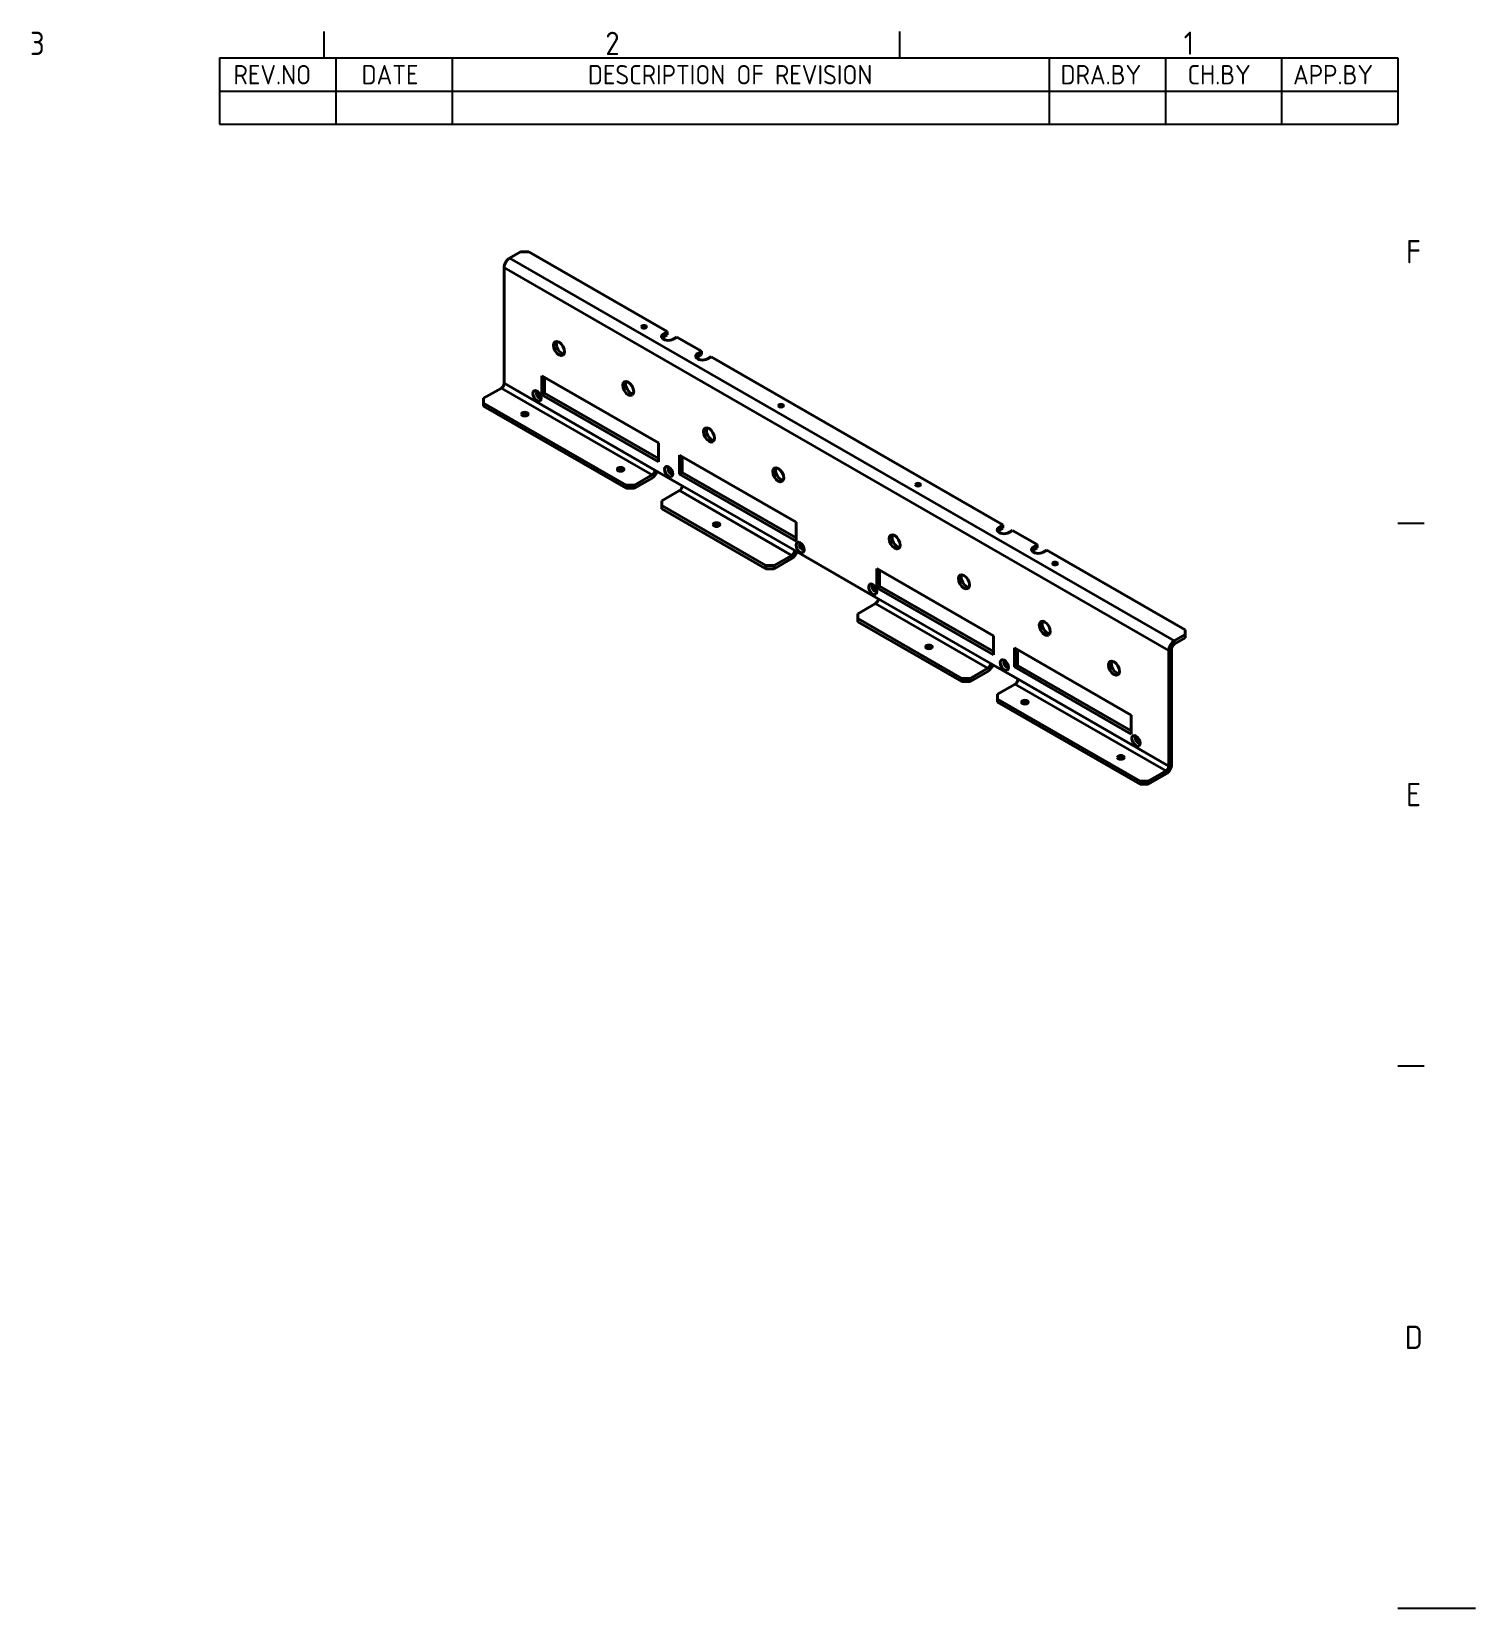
# Model space of a CAD drawing. Header units: millimetres. Extents: x 0 to 1188, y 0 to 840.
# Drawn here: x 815.5 to 1188, y 420 to 826.8 of the extents above; entities that cross this region are included whole.
import ezdxf

# ---------------------------------------------------------------- set-up
doc = ezdxf.new("R2010")
doc.units = ezdxf.units.MM
doc.header["$LTSCALE"] = 2
doc.layers.get('0').update_dxf_attribs({"color": 3, "lineweight": 25})
for name, color, linetype, lineweight in [('가시적인 것(ISO)', 3, 'Continuous', 40), ('가시적인 좁은 것(ISO)', 3, 'Continuous', 35), ('경계(ISO)', 7, 'Continuous', 25), ('기호(ISO)', 5, 'Continuous', 25)]:
    doc.layers.add(name, color=color, linetype=linetype, lineweight=lineweight)
doc.styles.add('ISO ProportionalPSTEK', font='isocp.shx')
doc.styles.add('문자 텍스트_PSTEK_POSCO', font='isocp.shx')

# ---------------------------------------------------------------- blocks, each defined once
blk = doc.blocks.new('경계 Default Border')
at = {"layer": '경계(ISO)'}
for p, q in [((445.4999923706055, 410), (445.4999923706055, 413.4000015258789)), ((519.7499847412109, 410), (519.7499847412109, 413.4000015258789)), ((584.0000152587891, 350), (587.400016784668, 350)), ((584.0000152587891, 280), (587.400016784668, 280))]:
    blk.add_line(p, q, dxfattribs=at)
at = {"layer": '경계(ISO)', "flags": 128}
blk.add_lwpolyline([(594.0000152587891, 210), (584.0000152587891, 210)], dxfattribs=at)
at = {"layer": '경계(ISO)', "color": 2, "char_height": 3.00000011920929, "attachment_point": 7, "style": '문자 텍스트_PSTEK_POSCO'}
for s, insert in [('3', (407.5435395229536, 410.3713945155963)), ('2', (481.752739416884, 410.3713945155963)), ('1', (556.3610661041481, 410.4)), ('F', (585.0445395201642, 383.4999999403954)), ('E', (585.0445395201642, 313.4713944559917)), ('D', (584.8782702028949, 243.4713944559917))]:
    blk.add_mtext(s, dxfattribs=dict(at, insert=insert))
blk = doc.blocks.new('리비전 내역')
at = {"layer": '기호(ISO)'}
for p, q in [((432.0000152587891, 410), (584.0000152587891, 410)), ((432.0000152587891, 410), (432.0000152587891, 405.72)), ((447.0000152587891, 410), (447.0000152587891, 405.72)), ((462.0000152587891, 410), (462.0000152587891, 405.72)), ((539.0000152587891, 410), (539.0000152587891, 405.72)), ((554.0000152587891, 410), (554.0000152587891, 405.72)), ((569.0000152587891, 410), (569.0000152587891, 405.72)), ((584.0000152587891, 410), (584.0000152587891, 405.72)), ((432.0000152587891, 405.72), (584.0000152587891, 405.72)), ((432.0000152587891, 405.72), (432.0000152587891, 401.4400000000001)), ((447.0000152587891, 405.72), (447.0000152587891, 401.4400000000001)), ((462.0000152587891, 405.72), (462.0000152587891, 401.4400000000001)), ((539.0000152587891, 405.72), (539.0000152587891, 401.4400000000001)), ((554.0000152587891, 405.72), (554.0000152587891, 401.4400000000001)), ((569.0000152587891, 405.72), (569.0000152587891, 401.4400000000001)), ((584.0000152587891, 405.72), (584.0000152587891, 401.4400000000001)), ((432.0000152587891, 401.4400000000001), (584.0000152587891, 401.4400000000001))]:
    blk.add_line(p, q, dxfattribs=at)
at = {"layer": '기호(ISO)', "color": 2, "char_height": 2.5, "attachment_point": 7, "style": 'ISO ProportionalPSTEK'}
for s, insert in [('REV.NO', (433.7871316270198, 406.5831824209448)), ('DATE', (450.3142470316257, 406.5831824209448)), ('DESCRIPTION OF REVISION', (479.507035692152, 406.5831824209448)), ('DRA.BY', (540.4757492141094, 406.5831824209448)), ('CH.BY', (556.8643067674008, 406.5831824209448)), ('APP.BY', (570.4777492192294, 406.5831824209448))]:
    blk.add_mtext(s, dxfattribs=dict(at, insert=insert))

msp = doc.modelspace()

# ---------------------------------------------------------------- linework, layer by layer
at = {"layer": '가시적인 것(ISO)'}
for p, q in [((938.8260601996079, 768.3449917032907), (941.6544873243538, 769.9737745584604)), ((941.6544873243538, 769.9737745584604), (943.7758076679133, 769.9737745584605)), ((943.7758076679133, 769.9737745584605), (979.4847001178393, 749.4103910119507)), ((937.411846637235, 736.0550359692681), (937.411846637235, 765.8955060260209)), ((978.5124282937079, 748.8504969054861), (979.4847001178393, 749.4103910119507)), ((979.4847001178393, 748.5928438871082), (978.5124282937079, 748.0329497806435)), ((979.4847001178393, 749.4103910119507), (979.4847001178393, 748.5928438871082)), ((981.9595738519927, 747.9852060136777), (980.9873020278612, 747.4253119072131)), ((981.9595738519927, 747.9852060136777), (988.3235348826724, 744.3204445895472)), ((987.3512630585411, 743.7605504830827), (988.3235348826724, 744.3204445895472)), ((988.3235348826724, 743.5028974647047), (987.3512630585411, 742.9430033582402)), ((988.3235348826724, 744.3204445895472), (988.3235348826724, 743.5028974647047)), ((990.7984086168258, 742.8952595912743), (989.8261367926945, 742.3353654848097)), ((990.7984086168258, 742.8952595912743), (1066.105280813204, 699.5289160723971)), ((947.1345648785514, 733.1131230603627), (947.1345648785514, 738.0184058094178)), ((947.1345648785514, 738.0184058094178), (977.1866030789841, 720.7125879732463)), ((947.8416716597378, 737.6112100956257), (947.8416716597378, 733.5203187741549)), ((932.1085457783367, 732.1835209909825), (936.7047398560486, 734.8302931306331)), ((947.1345648785514, 733.1131230603627), (947.8416716597378, 733.5203187741549)), ((977.1866030789841, 715.807305224191), (947.1345648785514, 733.1131230603627)), ((947.8416716597378, 733.5203187741549), (977.1866030789841, 716.6216966517756)), ((932.1085457783372, 730.9619338496055), (932.1085457783367, 732.1835209909825)), ((932.1085457783372, 730.9619338496055), (968.8780984000431, 709.7877567324074)), ((932.1085457783372, 730.1443867247631), (932.1085457783372, 730.9619338496055)), ((932.1085457783372, 730.1443867247631), (968.8780984000431, 708.9702096075648)), ((977.1866030789841, 720.7125879732463), (977.1866030789841, 715.807305224191)), ((982.6666806331808, 712.651538442301), (982.6666806331808, 717.5568211913561)), ((982.6666806331808, 717.5568211913561), (1012.718718833613, 700.2510033551846)), ((983.3737874143673, 717.149625477564), (983.3737874143673, 713.0587341560932)), ((970.9994187436027, 709.7877567324076), (975.5956128213145, 712.4345288720581)), ((976.3027196025009, 713.659271710693), (983.3737874143675, 709.5873145727703)), ((982.6666806331808, 712.651538442301), (983.3737874143673, 713.0587341560932)), ((1012.718718833613, 695.3457206061294), (982.6666806331808, 712.651538442301)), ((983.3737874143673, 713.0587341560932), (1012.718718833613, 696.1601120337139)), ((970.9994187436027, 709.7877567324076), (968.8780984000431, 709.7877567324074)), ((968.8780984000431, 709.7877567324074), (968.8780984000431, 708.9702096075648)), ((968.8780984000431, 708.9702096075648), (970.9994187436027, 708.970209607565)), ((975.5956128213145, 711.6169817472155), (970.9994187436027, 708.970209607565)), ((970.9994187436027, 708.970209607565), (970.9994187436027, 709.7877567324076)), ((982.666680633181, 708.3625717341354), (978.0704865554692, 705.7157995944849)), ((978.0704865554695, 704.4942124531078), (978.0704865554692, 705.7157995944849)), ((978.0704865554695, 703.6766653282654), (978.0704865554695, 704.4942124531078)), ((978.0704865554695, 704.4942124531078), (1004.940544240562, 689.0207753290014)), ((978.0704865554695, 703.6766653282654), (1004.940544240562, 688.2032282041588)), ((1012.718718833613, 700.2510033551846), (1012.718718833613, 695.3457206061294)), ((1065.133008989073, 698.9690219659326), (1066.105280813204, 699.5289160723971)), ((1066.105280813204, 698.7113689475545), (1065.133008989073, 698.15147484109)), ((1066.105280813204, 699.5289160723971), (1066.105280813204, 698.7113689475545)), ((1068.580154547358, 698.1037310741242), (1067.607882723226, 697.5438369676596)), ((1068.580154547358, 698.1037310741242), (1074.944115578037, 694.4389696499936)), ((1007.061864584122, 689.0207753290017), (1011.658058661834, 691.6675474686521)), ((1012.36516544302, 692.8922903072871), (1033.931922269213, 680.4728210366227)), ((1073.971843753906, 693.8790755435292), (1074.944115578037, 694.4389696499936)), ((1074.944115578037, 693.6214225251512), (1073.971843753906, 693.0615284186866)), ((1074.944115578037, 694.4389696499936), (1074.944115578037, 693.6214225251512)), ((1077.418989312191, 693.0137846517208), (1076.446717488059, 692.4538905452562)), ((1077.418989312191, 693.0137846517208), (1113.127881762117, 672.4504011052109)), ((1007.061864584122, 689.0207753290017), (1004.940544240562, 689.0207753290014)), ((1004.940544240562, 689.0207753290014), (1004.940544240562, 688.2032282041588)), ((1004.940544240562, 688.2032282041588), (1007.061864584122, 688.2032282041591)), ((1011.658058661834, 690.8500003438096), (1007.061864584122, 688.2032282041591)), ((1007.061864584122, 688.2032282041591), (1007.061864584122, 689.0207753290017)), ((1033.57836887862, 688.2387297983123), (1063.630407079052, 670.9329119621408)), ((1033.57836887862, 683.3334470492571), (1033.57836887862, 688.2387297983123)), ((1034.285475659806, 687.8315340845202), (1034.285475659806, 683.7406427630494)), ((1033.57836887862, 683.3334470492571), (1034.285475659806, 683.7406427630494)), ((1034.285475659806, 683.7406427630494), (1063.630407079052, 666.8420206406701)), ((1063.630407079052, 666.0276292130856), (1033.57836887862, 683.3334470492571)), ((1033.224815488027, 679.2480781979879), (1028.628621410315, 676.6013060583373)), ((1028.628621410315, 675.3797189169603), (1028.628621410315, 676.6013060583373)), ((1028.628621410315, 674.5621717921177), (1028.628621410315, 675.3797189169603)), ((1028.628621410315, 675.3797189169603), (1055.498679095408, 659.9062817928539)), ((1028.628621410315, 674.5621717921177), (1055.498679095408, 659.0887346680113)), ((1113.127881762117, 671.2288139638339), (1110.299454637371, 669.6000311086642)), ((1113.127881762117, 672.4504011052109), (1113.127881762117, 671.2288139638339)), ((1113.127881762117, 671.2288139638339), (1113.127881762117, 670.4112668389914)), ((1063.630407079052, 670.9329119621408), (1063.630407079052, 666.0276292130856)), ((1069.110484633249, 667.7771451802506), (1099.162522833682, 650.471327344079)), ((1069.110484633249, 662.8718624311954), (1069.110484633249, 667.7771451802506)), ((1069.817591414436, 667.3699494664585), (1069.817591414436, 663.2790581449877)), ((1109.592347856185, 667.5577411451868), (1109.592347856185, 637.7172710884341)), ((1113.127881762117, 670.4112668389914), (1110.299454637371, 668.7824839838219)), ((1062.923300297866, 663.7777967711395), (1069.994368109732, 659.7058396332168)), ((1069.110484633249, 662.8718624311954), (1069.817591414436, 663.2790581449877)), ((1069.817591414436, 663.2790581449877), (1099.162522833682, 646.3804360226084)), ((1108.885241074998, 667.1505454313944), (1108.885241074998, 637.3100753746418)), ((1057.619999438968, 659.9062817928541), (1055.498679095408, 659.9062817928539)), ((1055.498679095408, 659.9062817928539), (1055.498679095408, 659.0887346680113)), ((1055.498679095408, 659.0887346680113), (1057.619999438968, 659.0887346680115)), ((1057.619999438968, 659.9062817928541), (1062.216193516679, 662.5530539325046)), ((1062.216193516679, 661.735506807662), (1057.619999438968, 659.0887346680115)), ((1057.619999438968, 659.0887346680115), (1057.619999438968, 659.9062817928541)), ((1099.162522833682, 645.5660445950239), (1069.110484633249, 662.8718624311954)), ((1069.287261328546, 658.4810967945818), (1064.691067250834, 655.8343246549314)), ((1064.691067250834, 654.6127375135543), (1064.691067250834, 655.8343246549314)), ((1064.691067250834, 653.7951903887118), (1064.691067250834, 654.6127375135543)), ((1064.691067250834, 654.6127375135543), (1101.46061987254, 633.438560396356)), ((1064.691067250834, 653.7951903887118), (1101.46061987254, 632.6210132715136)), ((1099.162522833682, 650.471327344079), (1099.162522833682, 645.5660445950239)), ((1103.5819402161, 633.4385603963563), (1108.178134293812, 636.0853325360068)), ((1103.5819402161, 632.6210132715137), (1108.178134293812, 635.2677854111643)), ((1103.5819402161, 633.4385603963563), (1101.46061987254, 633.438560396356)), ((1101.46061987254, 633.438560396356), (1101.46061987254, 632.6210132715136)), ((1101.46061987254, 632.6210132715136), (1103.5819402161, 632.6210132715137)), ((1103.5819402161, 632.6210132715137), (1103.5819402161, 633.4385603963563))]:
    msp.add_line(p, q, dxfattribs=at)
for centre, major_axis, ratio, start_param, end_param in [((938.8260601996079, 766.7098974536055), (0.9980644231684697, 1.733166872290548), 0.5780931159156392, 0.7834644549746885, 2.354260781769515), ((979.7498651607846, 748.1379044063497), (-1.749999999999998, 1.038058528024521e-13), 0.5758617009853115, 5.497787143782451, 8.639379797372245), ((952.2610890421545, 745.4254909945453), (-0.9980644231688109, 1.733166872290351), 0.5780931159158105, 0.3606384660410624, 2.780954187548708), ((979.7498651607848, 747.3203572815071), (-1.750000000000078, -4.857225732735061e-16), 0.5758617009853119, 5.497787143782279, 5.8655209208849), ((988.5886999256178, 743.0479579839462), (-1.749999999999998, 1.035976859853349e-13), 0.5758617009853118, 5.497787143782451, 8.639379797372245), ((988.5886999256179, 742.2304108591037), (-1.750000000000087, -6.938893903907228e-17), 0.5758617009853118, 5.497787143782279, 5.8655209208849), ((970.1155352671174, 735.1437992212904), (-0.9980644231688084, 1.733166872290348), 0.5780931159158105, 0.3606384660410633, 2.780954187548709), ((936.7047398560486, 735.6478402554757), (0.4990322115841311, 0.8665834361453337), 0.578093115915639, 3.925057108563834, 5.495853435358965), ((946.3567474192462, 733.0684588674109), (-0.4241773798467444, 0.7365959207233989), 0.5780931159158106, 5.827950382751014, 9.880012885198267), ((946.6042347926614, 733.2109773672382), (-0.4241773798467438, 0.7365959207233983), 0.5780931159158104, 0.2948540725621864, 2.84673858102758), ((942.7151474961317, 727.8254223593677), (-0.8500000000000139, -2.602085213965211e-16), 0.5758617009853119, 3.438213024570562, 5.98656493619854), ((942.7151474961317, 727.2940167282201), (-1.500000000000047, -8.971989817752046e-14), 0.5758617009853116, 4.175614441846716, 5.249163518922448), ((990.9751853121237, 723.1315256644183), (-0.9980644231688084, 1.733166872290348), 0.5780931159158105, 0.3606384660410633, 2.780954187548709), ((967.4638848376646, 713.5735723766381), (-0.8499999999999998, -1.561251128379126e-16), 0.5758617009853118, 3.438213024570562, 5.98656493619854), ((967.4638848376646, 713.0421667454905), (-1.500000000000012, -8.958112029944234e-14), 0.5758617009853118, 4.175614441846717, 5.249163518922449), ((975.5956128213145, 713.2520759969007), (0.4990322115841311, 0.8665834361453337), 0.5780931159156392, 3.925057108563834, 5.495853435358965), ((975.5956128213145, 713.2520759969007), (-0.9980644231683666, -1.733166872290609), 0.5780931159156394, 0.783464454974415, 1.931431972476192), ((980.2978729162055, 713.5230646053817), (-0.4241773798467436, 0.7365959207233973), 0.5780931159158106, 5.827950382751014, 9.880012885198267), ((980.5453602896207, 713.6655831052092), (-0.4241773798467438, 0.7365959207233983), 0.5780931159158104, 0.2948540725621864, 2.84673858102758), ((1008.829631537087, 712.8498338911634), (-0.9980644231688103, 1.733166872290351), 0.5780931159158106, 0.3606384660410633, 2.780954187548709), ((982.666680633181, 709.180118858978), (-0.4990322115842336, -0.8665834361452716), 0.5780931159156393, 0.7834644549747889, 2.354260781769515), ((992.2126221792058, 699.3217223939039), (-0.8500000000000008, -2.775557561562891e-16), 0.5758617009853119, 3.438213024570562, 5.98656493619854), ((992.2126221792058, 698.7903167627562), (-1.499999999999991, -8.944234242136417e-14), 0.5758617009853118, 4.175614441846633, 5.249163518922449), ((1038.881669737519, 695.5440160549917), (-0.998064423168809, 1.733166872290349), 0.5780931159158107, 0.3606384660410633, 2.780954187548709), ((1066.37044585615, 698.2564294667961), (-1.749999999999998, 1.038058528024521e-13), 0.5758617009853115, 5.497787143782451, 8.639379797372245), ((1066.37044585615, 697.4388823419536), (-1.750000000000078, -4.857225732735061e-16), 0.5758617009853119, 5.497787143782279, 5.8655209208849), ((1011.658058661834, 692.4850945934946), (0.4990322115841299, 0.8665834361453313), 0.578093115915639, 3.925057108563834, 5.495853435358965), ((1011.658058661834, 692.4850945934946), (-0.9980644231683646, -1.733166872290604), 0.5780931159156394, 0.783464454974415, 1.931431972476192), ((1014.238998413165, 693.9776703433527), (-0.4241773798467438, 0.7365959207233981), 0.5780931159158107, 5.827950382751014, 9.880012885198267), ((1014.48648578658, 694.12018884318), (-0.4241773798467444, 0.7365959207233991), 0.5780931159158106, 0.2948540725621858, 2.84673858102758), ((1075.209280620983, 693.1664830443926), (-1.749999999999998, 1.038058528024521e-13), 0.5758617009853115, 5.497787143782451, 8.639379797372245), ((1075.209280620983, 692.3489359195502), (-1.750000000000096, -1.387778780781446e-16), 0.5758617009853116, 5.497787143782279, 5.8655209208849), ((1032.977328114611, 683.1869839278573), (-0.4241773798467438, 0.7365959207233981), 0.5780931159158107, 5.827950382751014, 9.880012885198267), ((1033.224815488026, 683.3295024276847), (-0.4241773798467444, 0.7365959207233991), 0.5780931159158106, 0.2948540725621858, 2.84673858102758), ((1056.736115962482, 685.2623242817368), (-0.9980644231688084, 1.733166872290348), 0.5780931159158105, 0.3606384660410633, 2.780954187548709), ((1033.224815488027, 680.0656253228303), (-0.4990322115842339, -0.8665834361452726), 0.5780931159156389, 0.7834644549747889, 2.354260781769515), ((1077.595766007489, 673.2500507248648), (-0.9980644231688084, 1.733166872290348), 0.5780931159158105, 0.3606384660410633, 2.780954187548709), ((1047.013397721171, 667.7640545750025), (-0.8499999999999992, -1.734723475976807e-16), 0.5758617009853118, 3.438213024570562, 5.98656493619854), ((1047.013397721171, 667.2326489438549), (-1.500000000000007, -8.965050923848139e-14), 0.5758617009853118, 4.175614441846717, 5.249163518922449), ((1110.299454637371, 667.9649368589793), (-0.9980644231682622, -1.733166872290667), 0.578093115915639, 3.925057108563935, 5.495853435358878), ((1110.299454637371, 667.9649368589793), (-0.4990322115841321, -0.8665834361453353), 0.5780931159156393, 3.925057108563834, 5.495853435358965), ((1062.216193516679, 663.3706010573471), (0.4990322115841299, 0.8665834361453313), 0.578093115915639, 3.925057108563834, 5.495853435358965), ((1062.216193516679, 663.3706010573471), (-0.9980644231683646, -1.733166872290604), 0.5780931159156394, 0.783464454974415, 1.931431972476192), ((1066.91845361157, 663.6415896658282), (-0.4241773798467436, 0.7365959207233973), 0.5780931159158106, 5.827950382751014, 9.880012885198267), ((1067.165940984986, 663.7841081656557), (-0.4241773798467438, 0.7365959207233983), 0.5780931159158104, 0.2948540725621864, 2.84673858102758), ((1095.450212232452, 662.96835895161), (-0.9980644231688109, 1.733166872290351), 0.5780931159158105, 0.3606384660410624, 2.780954187548708), ((1069.287261328546, 659.2986439194244), (-0.4990322115842339, -0.8665834361452727), 0.5780931159156392, 0.7834644549747889, 2.354260781769515), ((1071.762135062701, 653.5122045922748), (-0.8500000000000019, -2.081668171172169e-16), 0.5758617009853116, 3.438213024570562, 5.98656493619854), ((1071.762135062701, 652.9807989611271), (-1.499999999999979, -8.965050923848138e-14), 0.575861700985312, 4.175614441846632, 5.249163518922448), ((1100.85957910853, 644.0961954037991), (-0.4241773798467444, 0.7365959207233989), 0.5780931159158106, 5.827950382751014, 9.880012885198267), ((1101.107066481945, 644.2387139036265), (-0.4241773798467438, 0.7365959207233983), 0.5780931159158104, 0.2948540725621864, 2.84673858102758), ((1096.510872404234, 639.2603546095452), (-0.8500000000000134, -1.214306433183765e-16), 0.5758617009853116, 3.4382130245707, 5.986564936198679), ((1096.510872404234, 638.7289489783975), (-1.499999999999976, -8.978928711655954e-14), 0.5758617009853118, 4.175614441846717, 5.249163518922491), ((1108.178134293812, 636.9028796608494), (0.9980644231682603, 1.733166872290663), 0.578093115915639, 3.925057108563935, 5.495853435358879), ((1108.178134293812, 636.9028796608494), (0.4990322115841299, 0.8665834361453313), 0.5780931159156393, 3.925057108563834, 5.495853435358878)]:
    msp.add_ellipse(centre, major_axis=major_axis, ratio=ratio, start_param=start_param, end_param=end_param, dxfattribs=at)
for centre, major_axis, ratio in [((973.4742924777534, 750.6319781533272), (-0.6147500000000001, 3.660266534311063e-14), 0.5758617009853121), ((951.553982260968, 745.0182952807529), (0.9980644231687061, -1.733166872290409), 0.5780931159158105), ((969.4084284859309, 734.736603507498), (0.9980644231687061, -1.733166872290409), 0.5780931159158105), ((945.8971280114749, 732.8037816534459), (0.7485483173765298, -1.299875154217807), 0.5780931159158104), ((942.7151474961317, 728.1115638530626), (-0.8499999999999983, 5.054984208996417e-14), 0.5758617009853119), ((1008.829631537086, 730.2721924637135), (-0.6147500000000001, 3.660266534311063e-14), 0.5758617009853121), ((990.2680785309373, 722.7243299506258), (0.9980644231687061, -1.733166872290409), 0.5780931159158105), ((967.4638848376646, 713.859713870333), (-0.8499999999999983, 5.054984208996417e-14), 0.5758617009853119), ((979.8382535084343, 713.2583873914167), (0.7485483173765298, -1.299875154217807), 0.5780931159158104), ((1008.1225247559, 712.4426381773709), (0.9980644231687061, -1.733166872290409), 0.5780931159158105), ((1044.184970596419, 709.9124067740997), (-0.6147500000000001, 3.660266534311063e-14), 0.5758617009853121), ((992.2126221792058, 699.6078638875987), (-0.8499999999999983, 5.054984208996417e-14), 0.5758617009853119), ((1038.174562956333, 695.1368203411994), (0.9980644231687061, -1.733166872290409), 0.5780931159158105), ((1013.779379005394, 693.7129931293875), (0.7485483173765298, -1.299875154217807), 0.5780931159158104), ((1079.540309655751, 689.5526210844861), (-0.6147500000000001, 3.660266534311063e-14), 0.5758617009853121), ((1032.51770870684, 682.9223067138923), (0.7485483173765298, -1.299875154217807), 0.5780931159158104), ((1056.029009181296, 684.8551285679445), (0.9980644231687061, -1.733166872290409), 0.5780931159158105), ((1076.888659226302, 672.8428550110723), (0.9980644231687061, -1.733166872290409), 0.5780931159158105), ((1047.013397721171, 668.0501960686975), (-0.8499999999999924, 5.030698080332742e-14), 0.575861700985312), ((1066.458834203799, 663.3769124518632), (0.7485483173765298, -1.299875154217807), 0.5780931159158104), ((1094.743105451265, 662.5611632378175), (0.9980644231687061, -1.733166872290409), 0.5780931159158105), ((1071.762135062701, 653.7983460859697), (-0.8499999999999924, 5.030698080332742e-14), 0.575861700985312), ((1100.399959700758, 643.831518189834), (0.7485483173765298, -1.299875154217807), 0.5780931159158104), ((1096.510872404234, 639.5464961032401), (-0.8499999999999924, 5.030698080332742e-14), 0.575861700985312)]:
    msp.add_ellipse(centre, major_axis=major_axis, ratio=ratio, dxfattribs=at)
at = {"layer": '가시적인 좁은 것(ISO)'}
for p, q in [((1108.885241074998, 667.1505454313944), (937.411846637235, 765.8955060260209)), ((938.8260601996079, 768.3449917032907), (1110.299454637371, 669.6000311086642)), ((978.5124282937079, 748.8504969054861), (978.5124282937079, 748.0329497806435)), ((987.3512630585411, 743.7605504830827), (987.3512630585411, 742.9430033582402)), ((975.5956128213145, 712.4345288720581), (936.7047398560486, 734.8302931306331)), ((937.411846637235, 736.0550359692681), (976.3027196025009, 713.659271710693)), ((1011.658058661834, 691.6675474686521), (982.666680633181, 708.3625717341354)), ((983.3737874143675, 709.5873145727703), (1012.36516544302, 692.8922903072871)), ((1065.133008989073, 698.9690219659326), (1065.133008989073, 698.15147484109)), ((1073.971843753906, 693.8790755435292), (1073.971843753906, 693.0615284186866)), ((1033.931922269213, 680.4728210366227), (1062.923300297866, 663.7777967711395)), ((1062.216193516679, 662.5530539325046), (1033.224815488027, 679.2480781979879)), ((1109.592347856185, 667.5577411451868), (1108.885241074998, 667.1505454313944)), ((1110.299454637371, 669.6000311086642), (1110.299454637371, 668.7824839838219)), ((1069.994368109732, 659.7058396332168), (1108.885241074998, 637.3100753746418)), ((1108.178134293812, 636.0853325360068), (1069.287261328546, 658.4810967945818)), ((1108.178134293812, 635.2677854111643), (1108.178134293812, 636.0853325360068)), ((1108.885241074998, 637.3100753746418), (1109.592347856185, 637.7172710884341))]:
    msp.add_line(p, q, dxfattribs=at)

# ---------------------------------------------------------------- block references
at = {"xscale": 2, "yscale": 2, "zscale": 2}
msp.add_blockref('경계 Default Border', (0, 0), dxfattribs=at)
at = {"layer": '기호(ISO)', "xscale": 2, "yscale": 2, "zscale": 2}
msp.add_blockref('리비전 내역', (0, 0), dxfattribs=at)

doc.saveas('drawing.dxf')
